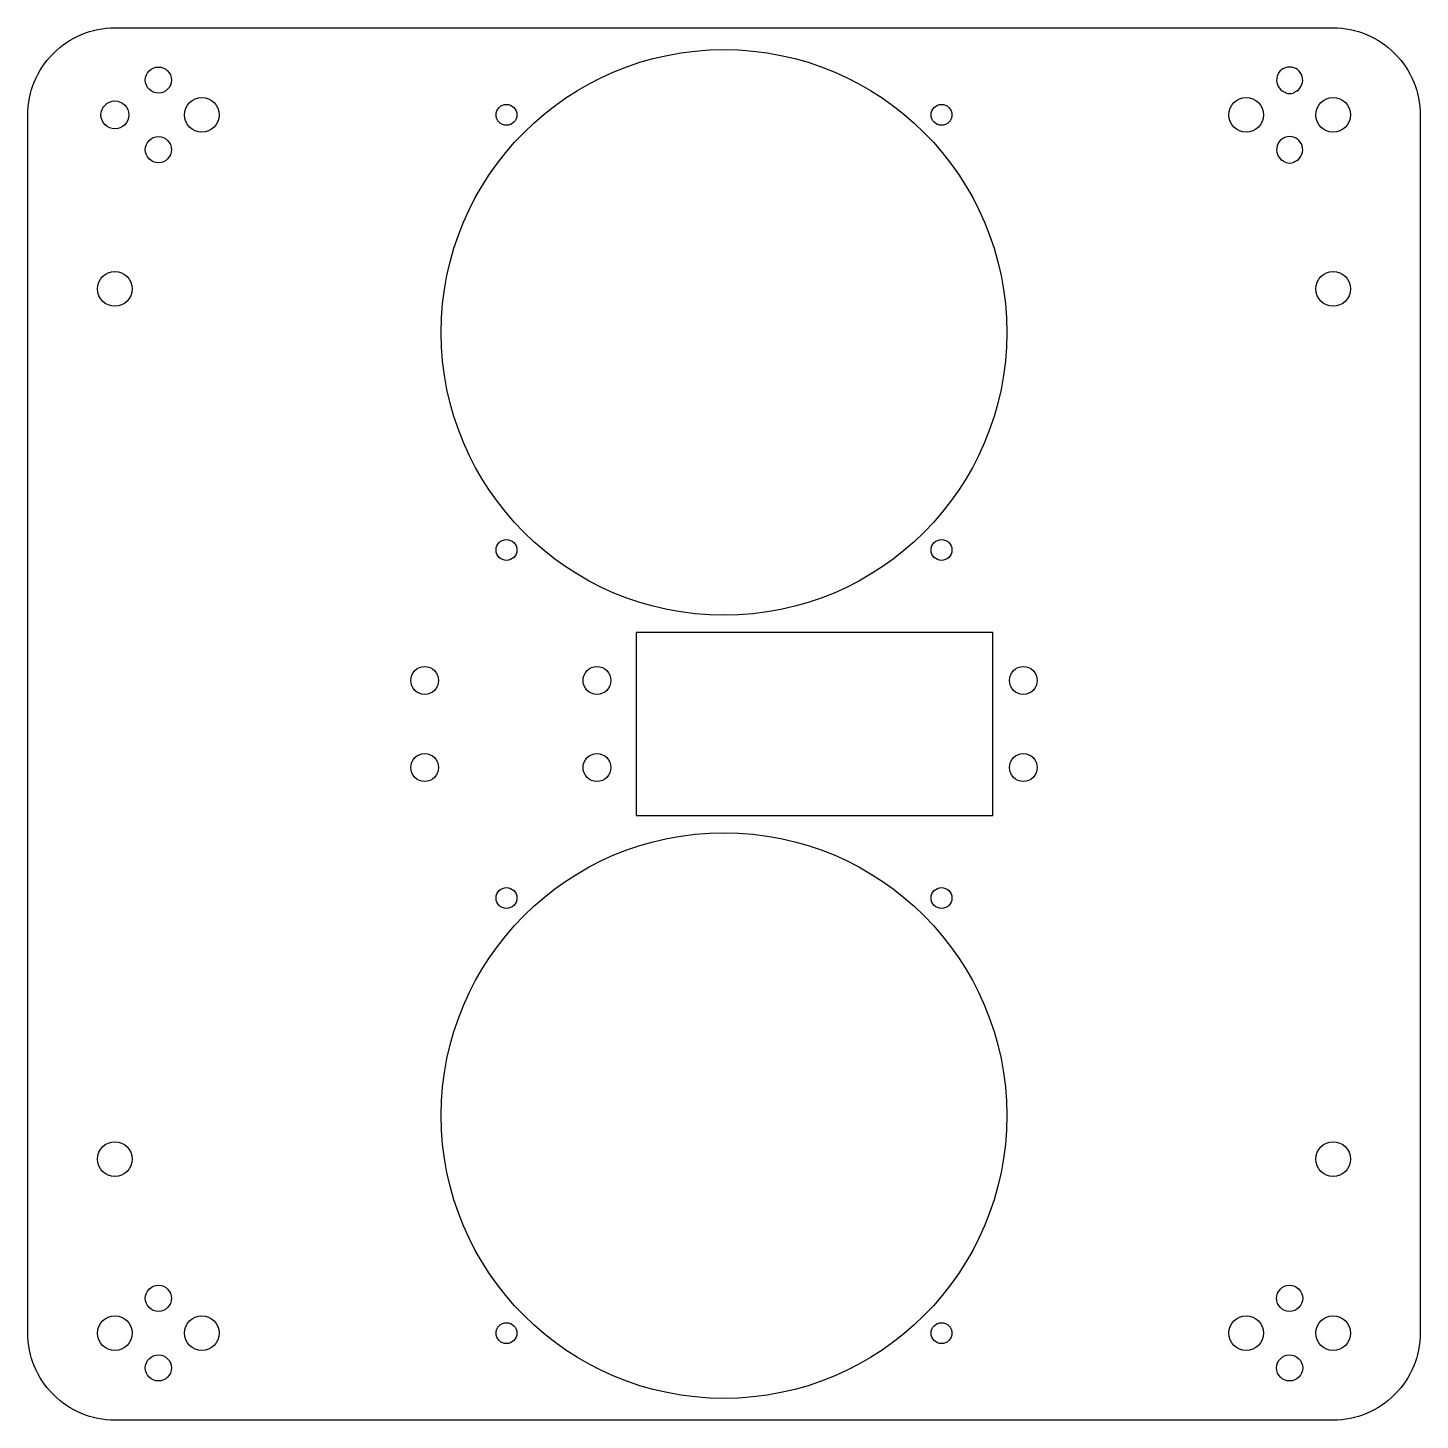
# Model space of a CAD drawing. Header units: millimetres. Extents: x -80 to 80, y -80 to 80.
import ezdxf

# ---------------------------------------------------------------- set-up
doc = ezdxf.new("R2010")
doc.units = ezdxf.units.MM
doc.layers.get('0').update_dxf_attribs({"linetype": 'CONTINUOUS'})

msp = doc.modelspace()

# ---------------------------------------------------------------- linework, layer by layer
msp.add_lwpolyline([(70, -80), (-70, -80, -0.414214), (-80, -70), (-80, 70, -0.414214), (-70, 80), (70, 80, -0.414214), (80, 70), (80, -70, -0.414214)], format="xyb", close=True)
msp.add_lwpolyline([(-10.1, -10.5), (30.9, -10.5), (30.9, 10.5), (-10.1, 10.5)], close=True)
for centre, radius in [((0, 45), 32.5), ((-65, 74), 1.5), ((-60, 70), 2), ((60, 70), 2), ((-70, 70), 1.6), ((-25, 70), 1.2), ((25, 70), 1.2), ((70, 70), 2), ((-65, 66), 1.5), ((-70, 50), 2), ((70, 50), 2), ((-25, 20), 1.2), ((25, 20), 1.2), ((-34.4, 5), 1.6), ((-14.6, 5), 1.6), ((34.4, 5), 1.6), ((-34.4, -5), 1.6), ((-14.6, -5), 1.6), ((34.4, -5), 1.6), ((0, -45), 32.5), ((-25, -20), 1.2), ((25, -20), 1.2), ((-70, -50), 2), ((70, -50), 2), ((-65, -66), 1.5), ((65, -66), 1.5), ((-70, -70), 2), ((-60, -70), 2), ((-25, -70), 1.2), ((25, -70), 1.2), ((60, -70), 2), ((70, -70), 2), ((-65, -74), 1.5), ((65, -74), 1.5)]:
    msp.add_circle(centre, radius)
for centre, radius, start, end in [((65, 74), 1.5, -57.1577, 237.1577), ((65, 74), 1.54, 255.0324, 284.9676), ((65, 66), 1.5, -57.1577, 237.1577), ((65, 66), 1.54, 255.0324, 284.9676)]:
    msp.add_arc(centre, radius, start, end)
for points in [[(64.6, 72.51), (64.45, 72.56), (64.31, 72.64), (64.19, 72.74)], [(64.6, 64.51), (64.45, 64.56), (64.31, 64.64), (64.19, 64.74)]]:
    msp.add_open_spline(points, degree=3)
for points in [[(65.81, 72.74), (65.78, 72.72), (65.76, 72.7), (65.62, 72.61), (65.51, 72.55), (65.4, 72.51)], [(65.81, 64.74), (65.78, 64.72), (65.76, 64.7), (65.62, 64.61), (65.51, 64.55), (65.4, 64.51)]]:
    msp.add_open_spline(points, degree=3, knots=[0.23759885, 0.23759885, 0.23759885, 0.23759885, 0.24852048, 0.24852048, 0.2851428, 0.2851428, 0.2851428, 0.2851428])

doc.saveas('drawing.dxf')
